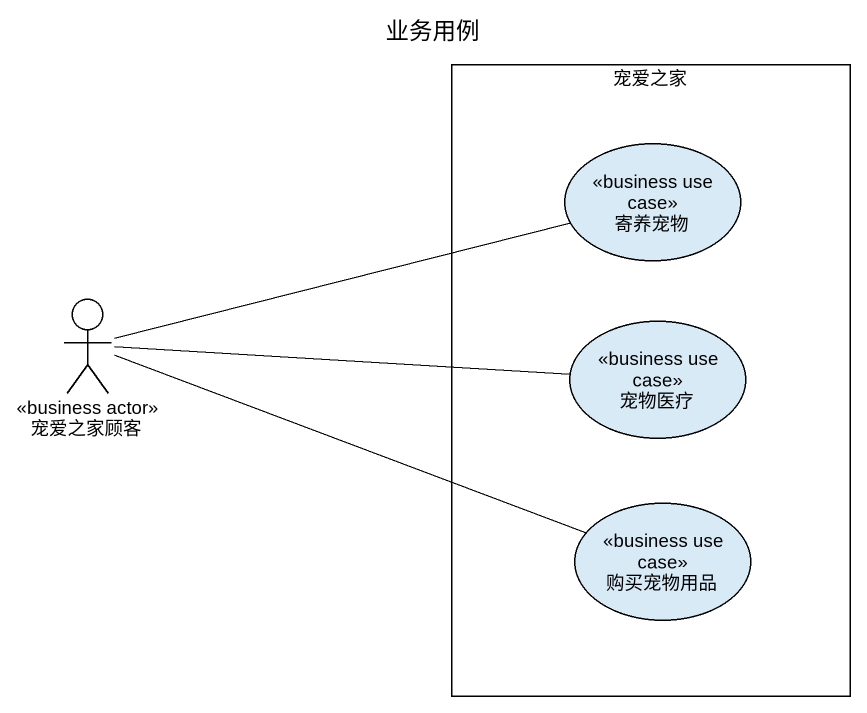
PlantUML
@startuml
title 业务用例
rectangle 宠爱之家 {
  usecase 寄养宠物 <<business use case>>
  usecase 宠物医疗 <<business use case>>
  usecase 购买宠物用品 <<business use case>>
}
actor 宠爱之家顾客 <<business actor>>
宠爱之家顾客 -right- 寄养宠物
宠爱之家顾客 -right- 宠物医疗
宠爱之家顾客 -right- 购买宠物用品
@enduml
